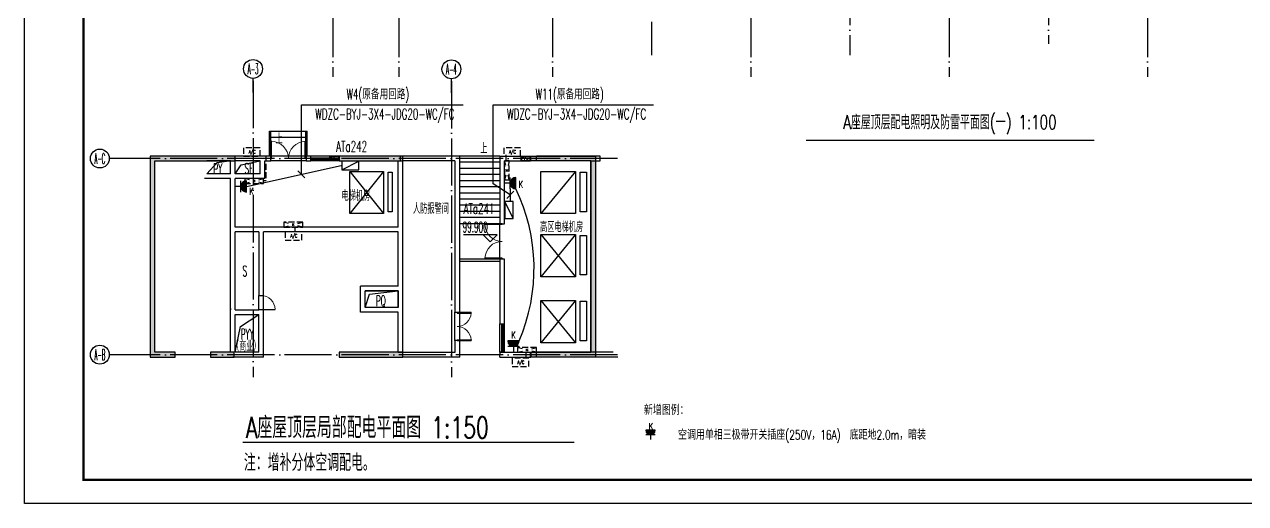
# Model space of a CAD drawing. Extents: x 1980812 to 2226895, y -554123 to 281606.
# Drawn here: x 1980812 to 2032517, y -478790 to -458515 of the extents above; entities that cross this region are included whole.
import ezdxf
from ezdxf.enums import TextEntityAlignment as Align

# ---------------------------------------------------------------- set-up
doc = ezdxf.new("R2010")
doc.units = 0
doc.header["$LTSCALE"] = 1000
doc.header["$MEASUREMENT"] = 0
doc.linetypes.add('DASH', pattern=[0.35, 0.25, -0.1])
doc.linetypes.add('DOTE', pattern=[2.42, 2, -0.2, 0.02, -0.2])
for name, color, linetype in [('$TD_AUDIT_GENERATED_(1F3)', 7, 'Continuous'), ('$TD_AUDIT_GENERATED_(210)', 8, 'Continuous'), ('ACS_COM', 7, 'Continuous'), ('AXIS', 7, 'Continuous'), ('AXIS_TEXT', 7, 'Continuous'), ('COLU', 8, 'Continuous'), ('COLU_HATCH', 8, 'Continuous'), ('DIM_ELEV', 8, 'Continuous'), ('DIM_SYMB', 8, 'Continuous'), ('dote', 8, 'DOTE'), ('DQ1', 1, 'Continuous'), ('DQ2', 2, 'Continuous'), ('DQ7', 7, 'Continuous'), ('DQK', 7, 'Continuous'), ('DQK1', 1, 'Continuous'), ('DQK7', 7, 'Continuous'), ('KT', 85, 'DASH'), ('PUB_TEXT', 8, 'Continuous'), ('STAIR', 8, 'Continuous'), ('TK', 1, 'Continuous'), ('WALL', 7, 'Continuous'), ('WINDOW', 8, 'Continuous')]:
    doc.layers.add(name, color=color, linetype=linetype)
doc.layers.add('kon', color=85, linetype='Continuous', lineweight=5)
doc.styles.add('-WHFSROMANS', font='ROMANS.shx', dxfattribs={"width": 0.6, "bigfont": 'WHFS.shx'})
doc.styles.add('_ROMANC', font='ROMANC', dxfattribs={"width": 0.6})
doc.styles.add('_TCH_AXIS', font='COMPLEX', dxfattribs={"bigfont": 'GBCBIG'})
doc.styles.add('COMPLEX', font='COMPLEX')
doc.styles.add('D8', font='txtw.shx', dxfattribs={"width": 0.7, "bigfont": 'hztxtw.shx'})
doc.styles.add('DIM_FONT', font='SIMPLEX', dxfattribs={"width": 0.7, "bigfont": 'GBCBIG'})

# ---------------------------------------------------------------- blocks, each defined once
blk = doc.blocks.new('$TD_AUDIT_GENERATED_(9F)')
at = {"layer": 'dote'}
for p, q in [((-2800, 30469), (-2800, -6248)), ((0, 30469), (0, -6248)), ((6500, 30469), (6500, -6248)), ((14900, 30469), (14900, -6248)), ((23300, 30469), (23300, -6248)), ((31700, 30469), (31700, -6248)), ((10700, 29972), (10700, -5320)), ((19100, 5200), (19100, -5320)), ((27500, 5200), (27500, -4850))]:
    blk.add_line(p, q, dxfattribs=at)
blk = doc.blocks.new('tu kuang A1 A')
at = {"layer": 'TK'}
blk.add_lwpolyline([(0, 59400), (84100, 59400), (84100, 0), (0, 0)], close=True, dxfattribs=at)
at = {"layer": 'TK', "const_width": 100}
blk.add_lwpolyline([(83100, 1000), (83100, 58400), (2500, 58400), (2500, 1000)], close=True, dxfattribs=at)
blk = doc.blocks.new('_AXISO')
blk.add_circle((0, 0), 0.5)
at = {"layer": 'AXIS_TEXT', "style": 'COMPLEX', "width": 1.041667}
blk.add_attdef('A', text='', height=0.56, dxfattribs=at).set_placement((-0.25, -0.28), (0.25, -0.28), align=Align.FIT)
blk = doc.blocks.new('A$C3893296D')
at = {"layer": 'KT', "linetype": 'DASH'}
for p, q in [((900, 300), (200, 300)), ((200, 300), (200, -50)), ((900, -50), (900, 300)), ((200, -50), (900, -50))]:
    blk.add_line(p, q, dxfattribs=at)
at = {"layer": 'KT', "linetype": 'DASH', "style": '-WHFSROMANS', "width": 0.6}
blk.add_text('A/C', height=150.1, rotation=180, dxfattribs=at).set_placement((681, 194, 0))
blk = doc.blocks.new('A$C7B170064')
at = {"layer": 'KT'}
for p, q in [((50, 724), (0, 925)), ((200, 925), (150, 724)), ((50, 327), (0, 125)), ((200, 125), (150, 327))]:
    blk.add_line(p, q, dxfattribs=at)
blk.add_lwpolyline([(0, 925), (0, 125), (200, 125), (200, 925)], close=True, dxfattribs=at)
at = {"layer": 'KT', "style": '_ROMANC', "oblique": 0, "width": 1.2}
blk.add_text('K', height=100, rotation=90, dxfattribs=at).set_placement((148, 473))
at = {"layer": 'KT', "style": 'DIM_FONT', "oblique": 0, "width": 0.6, "flags": 9}
for tag in ['XSIZE', 'YSIZE']:
    blk.add_attdef(tag, (200, 125), '', height=0.5, rotation=90, dxfattribs=at)
blk = doc.blocks.new('$DorLib2D$00000002')
for p, q in [((-0.5, 0), (-0.5, 0.4875)), ((-0.475, 0.4875), (-0.5, 0.4875)), ((-0.475, 0), (-0.475, 0.4875)), ((0.475, 0), (0.475, 0.4875)), ((0.475, 0.4875), (0.5, 0.4875)), ((0.5, 0), (0.5, 0.4875)), ((-0.5, 0), (-0.475, 0)), ((0.5, 0), (0.475, 0))]:
    blk.add_line(p, q)
at = {"lineweight": 13}
for centre, start, end in [((-0.4875, 0), 0, 88.53072), ((0.4875, 0), 91.46928, 180)]:
    blk.add_arc(centre, 0.4875, start, end, dxfattribs=at)
blk = doc.blocks.new('$DorLib2D$00000003')
blk.add_line((0.47, 0), (0.47, 0.97))
at = {"lineweight": 13}
blk.add_arc((0.47, 0), 0.97, 90, 180, dxfattribs=at)
blk = doc.blocks.new('$TCHSYS$WIN2D')
for p, q in [((-0.5, 0.5), (0.5, 0.5)), ((-0.5, 0.5), (-0.5, -0.5)), ((0.5, 0.5), (0.5, -0.5)), ((0.5, 0.167), (-0.5, 0.167)), ((0.5, -0.167), (-0.5, -0.167)), ((-0.5, -0.5), (0.5, -0.5))]:
    blk.add_line(p, q)
blk = doc.blocks.new('z1d')
at = {"layer": 'DQK1'}
for p, q in [((0, -200), (0, 0)), ((-200, -200), (200, -200)), ((-200, -390), (200, -390)), ((-200, -400), (200, -400)), ((-196, -360), (196, -360)), ((-187, -330), (187, -330)), ((-173, -300), (173, -300)), ((-152, -270), (152, -270)), ((-120, -240), (120, -240)), ((-62, -210), (62, -210))]:
    blk.add_line(p, q, dxfattribs=at)
blk.add_arc((0, -400), 200, 0, 180, dxfattribs=at)
blk = doc.blocks.new('xsy')
at = {"layer": 'DQK1', "color": 1}
for p, q in [((-300, -150), (300, 150)), ((300, 150), (-300, 150)), ((-300, 150), (-300, -150)), ((300, -150), (300, 150)), ((-300, -150), (300, -150))]:
    blk.add_line(p, q, dxfattribs=at)
blk = doc.blocks.new('P')
at = {"layer": 'DQK7'}
blk.add_line((-100, -100), (100, 100), dxfattribs=at)
blk = doc.blocks.new('A$C3EFD400E')
at = {"layer": 'COLU_HATCH'}
h = blk.add_hatch(color=256, dxfattribs=at)
h.dxf.hatch_style = 1
h.paths.add_polyline_path([(-9351, 3607), (-9351, 3807), (-10001, 3807), (-10001, 3807), (-10201, 3807), (-10201, 11907), (-10001, 11907), (-10001, 11907), (-6801, 11907), (-6801, 12107), (-10401, 12107), (-10401, 3607)])
h.paths.add_polyline_path([(-7851, 3807), (-7851, 3607), (-6851, 3607), (-6851, 3807)])
h = blk.add_hatch(color=256, dxfattribs=at)
h.dxf.hatch_style = 1
h.paths.add_polyline_path([(-2401, 12107), (-2401, 11907), (299, 11907), (299, 12107)])
h = blk.add_hatch(color=256, dxfattribs=at)
h.dxf.hatch_style = 1
h.paths.add_polyline_path([(5699, 12107), (8449, 12107), (8449, 3607), (5699, 3607), (5699, 3807), (8249, 3807), (8249, 11907), (5699, 11907)])
h = blk.add_hatch(color=256, dxfattribs=at)
h.dxf.hatch_style = 1
h.paths.add_polyline_path([(8449, 11907), (8449, 3807), (8249, 3807), (8249, 11907)])
h = blk.add_hatch(color=256, dxfattribs=at)
h.dxf.hatch_style = 1
h.paths.add_polyline_path([(-2401, 3807), (-2401, 3607), (299, 3607), (299, 3807)])
at = {"layer": '$TD_AUDIT_GENERATED_(210)'}
for points in [[(-8001, 11357), (-7569, 11842), (-7076, 11907)], [(-6801, 11357), (-6559, 11745), (-5751, 11907)], [(-1301, 5707), (-1117, 6265), (99, 6407)], [(-6801, 3807), (-6578, 4900), (-5801, 5407)]]:
    blk.add_lwpolyline(points, dxfattribs=at)
at = {"layer": 'ACS_COM'}
for points in [[(-2799, 12107), (-2401, 12107), (-2401, 11907), (-2799, 11907)], [(5301, 12107), (5699, 12107), (5699, 11907), (5301, 11907)]]:
    blk.add_lwpolyline(points, close=True, dxfattribs=at)
at = {"layer": 'AXIS'}
for p, q in [((-6051, 14804), (-6051, 15398)), ((2349, 14789), (2349, 15383)), ((-11173, 12007), (-12136, 12007)), ((-11173, 3707), (-12136, 3707))]:
    blk.add_line(p, q, dxfattribs=at)
at = {"layer": 'COLU'}
for points in [[(-9351, 3807), (-10001, 3807), (-10001, 3807), (-10201, 3807), (-10201, 11907), (-10001, 11907), (-10001, 11907), (-6801, 11907), (-6801, 12107), (-10401, 12107), (-10401, 3607), (-9351, 3607), (-9351, 3807)], [(-7851, 3607), (-6851, 3607), (-6851, 3807), (-7851, 3807), (-7851, 3607)]]:
    blk.add_lwpolyline(points, dxfattribs=at)
for points in [[(-2401, 12107), (-2401, 11907), (299, 11907), (299, 12107)], [(-2401, 12107), (-2401, 11907), (299, 11907), (299, 12107)], [(5699, 12107), (8449, 12107), (8449, 3607), (5699, 3607), (5699, 3807), (8249, 3807), (8249, 11907), (5699, 11907)], [(5699, 12107), (8449, 12107), (8449, 3607), (5699, 3607), (5699, 3807), (8249, 3807), (8249, 11907), (5699, 11907)], [(8449, 11907), (8449, 3807), (8249, 3807), (8249, 11907)], [(8449, 11907), (8449, 3807), (8249, 3807), (8249, 11907)], [(8449, 11907), (8449, 3807), (8249, 3807), (8249, 11907)], [(-2401, 3807), (-2401, 3607), (299, 3607), (299, 3807)], [(-2401, 3807), (-2401, 3607), (299, 3607), (299, 3807)]]:
    blk.add_lwpolyline(points, close=True, dxfattribs=at)
at = {"layer": 'DIM_ELEV'}
for p, q in [((4289, 8777), (2855, 8777)), ((3989, 8477), (3689, 8777)), ((3989, 8477), (4289, 8777))]:
    blk.add_line(p, q, dxfattribs=at)
at = {"layer": 'DIM_SYMB'}
for points in [[(-4551, 13387, 0, 0, 0), (-4551, 13195, 0, 0, 0), (-4551, 13051, 80, 0, 0), (-4551, 12751, 0, 0, 0)], [(3678, 12107, 0, 0, 0), (3678, 9547, 80, 0, 0), (3678, 9247, 0, 0, 0)], [(3608, 6011, 0, 0, 0), (3608, 4710, 80, 0, 0), (3608, 4410, 0, 0, 0)]]:
    blk.add_lwpolyline(points, format="xyseb", dxfattribs=at)
at = {"layer": 'dote'}
for p, q in [((-6051, 15295), (-6051, 2750)), ((2349, 15280), (2349, 2750)), ((9378, 12007), (-11173, 12007)), ((9378, 3707), (-11173, 3707))]:
    blk.add_line(p, q, dxfattribs=at)
at = {"layer": 'DQ2', "ltscale": 0.15}
for p, q in [((-6321, 10826), (-2320, 11715)), ((4839, 10722), (4839, 10215))]:
    blk.add_line(p, q, dxfattribs=at)
blk.add_arc((-1905, 7356), 7753, 336.6851, 25.736, dxfattribs=at)
at = {"layer": 'DQ7'}
for p, q in [((-4002, 11341), (-4002, 14284)), ((-4002, 14284), (2850, 14284)), ((4117, 10931), (4117, 14284)), ((4117, 14284), (10912, 14284)), ((4839, 10469), (4117, 10931))]:
    blk.add_line(p, q, dxfattribs=at)
at = {"layer": 'DQ7', "ltscale": 0.15}
blk.add_line((-6484, 0), (7546, 0), dxfattribs=at)
at = {"layer": 'kon', "ltscale": 5}
for p, q in [((-2771, 12107), (-2431, 12107)), ((-2771, 11907), (-2431, 11907)), ((-2769, 11907), (-2769, 12107)), ((-2769, 12107), (-2429, 12107)), ((-2769, 11907), (-2429, 11907)), ((-2599, 12037), (-2599, 12011)), ((-2429, 12107), (-2429, 11907)), ((5329, 12107), (5669, 12107)), ((5329, 11907), (5669, 11907)), ((5331, 11907), (5331, 12107)), ((5331, 12107), (5671, 12107)), ((5331, 11907), (5671, 11907)), ((5501, 12037), (5501, 12011)), ((5671, 12107), (5671, 11907))]:
    blk.add_line(p, q, dxfattribs=at)
at = {"layer": 'kon', "ltscale": 5, "flags": 128}
for points in [[(-2769, 12037), (-2649, 12103), (-2599, 12037)], [(-2429, 12037), (-2549, 11971), (-2599, 12037)], [(5331, 12037), (5451, 12103), (5501, 12037)], [(5671, 12037), (5551, 11971), (5501, 12037)]]:
    blk.add_lwpolyline(points, close=True, dxfattribs=at)
at = {"layer": 'kon', "ltscale": 5}
for points in [[(-2659, 12011), (-2659, 11919), (-2538, 11919), (-2538, 12011)], [(5441, 12011), (5441, 11919), (5562, 11919), (5562, 12011)]]:
    blk.add_lwpolyline(points, close=True, dxfattribs=at)
at = {"layer": 'KT'}
for p, q in [((4670, 11907), (4670, 12162)), ((-4278, 9107), (-4278, 8907)), ((5521, 3553), (5521, 3807))]:
    blk.add_line(p, q, dxfattribs=at)
blk.add_lwpolyline([(-5502, 12126), (-5502, 11061), (-5601, 11061)], dxfattribs=at)
at = {"layer": 'STAIR'}
blk.add_line((-7001, 5667), (-7001, 5607), dxfattribs=at)
at = {"layer": 'WALL'}
for p, q in [((-6901, 12107), (-8201, 12107)), ((-7001, 11907), (-8001, 11907)), ((-7001, 11357), (-7001, 11907)), ((-5651, 12107), (-6901, 12107)), ((-6801, 11357), (-6801, 11907)), ((-5751, 11907), (-6801, 11907)), ((-5751, 11357), (-5751, 11907)), ((-5301, 12107), (-5651, 12107)), ((-5551, 11157), (-5551, 11907)), ((-5551, 11907), (-5301, 11907)), ((-5301, 11907), (-5301, 12107)), ((-3601, 12107), (-3801, 12107)), ((-3801, 12107), (-3801, 11907)), ((-3801, 11907), (-3601, 11907)), ((-3601, 11907), (-3601, 12107)), ((199, 12107), (-2401, 12107)), ((-2401, 12107), (-2401, 11907)), ((-2401, 11907), (199, 11907)), ((99, 9107), (99, 11907)), ((99, 11907), (299, 11907)), ((199, 11907), (199, 12107)), ((2699, 12107), (299, 12107)), ((299, 11907), (299, 12107)), ((299, 9007), (299, 11907)), ((2499, 11907), (299, 11907)), ((2499, 11907), (2499, 5500)), ((2699, 5500), (2699, 12107)), ((4399, 12107), (5699, 12107)), ((4399, 12107), (4399, 9247)), ((4599, 11907), (5699, 11907)), ((4599, 9247), (4599, 11907)), ((5699, 12107), (5699, 11907)), ((8349, 12107), (5949, 12107)), ((5949, 11907), (5949, 12107)), ((8249, 11907), (5949, 11907)), ((8249, 11907), (8249, 7907)), ((8649, 12107), (8349, 12107)), ((8449, 11907), (8449, 8007)), ((8449, 11907), (8649, 11907)), ((8649, 11907), (8649, 12107)), ((-7001, 11157), (-8101, 11157)), ((-7001, 11357), (-8001, 11357)), ((-7001, 9007), (-7001, 11157)), ((-5751, 11357), (-6801, 11357)), ((-5551, 11157), (-6801, 11157)), ((-6801, 9107), (-6801, 11157)), ((-7001, 5507), (-7001, 9007)), ((-5701, 9107), (-6801, 9107)), ((-6801, 5607), (-6801, 8907)), ((-5801, 8907), (-6801, 8907)), ((-5801, 8907), (-5801, 6207)), ((99, 9107), (-5701, 9107)), ((99, 8907), (-5601, 8907)), ((-5601, 6207), (-5601, 8907)), ((99, 6607), (99, 8907)), ((299, 6507), (299, 9007)), ((4399, 9247), (4599, 9247)), ((8249, 7907), (8249, 7682)), ((8449, 7807), (8449, 7782)), ((4599, 7747), (4399, 7747)), ((4399, 7747), (4399, 5007)), ((4599, 5007), (4599, 7747)), ((8249, 7682), (8249, 4732)), ((8449, 7582), (8449, 4832)), ((-5801, 6207), (-5601, 6207)), ((99, 6607), (-1501, 6607)), ((-1501, 5507), (-1501, 6607)), ((99, 6407), (-1301, 6407)), ((-1301, 5707), (-1301, 6407)), ((99, 5707), (99, 6407)), ((299, 5607), (299, 6507)), ((99, 5707), (-1301, 5707)), ((-7001, 3807), (-7001, 5507)), ((-6801, 5607), (-5801, 5607)), ((-6801, 5407), (-5801, 5407)), ((-6801, 3807), (-6801, 5407)), ((-5601, 5607), (-5801, 5607)), ((-5801, 3807), (-5801, 5407)), ((-5601, 5507), (-5601, 5607)), ((-5601, 3607), (-5601, 5507)), ((99, 5507), (-1501, 5507)), ((99, 3807), (99, 5507)), ((299, 3807), (299, 5607)), ((2499, 5500), (2699, 5500)), ((4399, 5007), (4599, 5007)), ((8249, 4732), (8249, 3807)), ((2699, 4300), (2499, 4300)), ((2499, 4300), (2499, 3800)), ((2699, 3600), (2699, 4300)), ((8449, 4632), (8449, 3807)), ((-7001, 3807), (-7851, 3807)), ((-5801, 3807), (-6801, 3807)), ((99, 3807), (299, 3807)), ((2499, 3800), (299, 3800)), ((299, 3600), (299, 3800)), ((4599, 3807), (4399, 3807)), ((4399, 3807), (4399, 3707)), ((4399, 3607), (4399, 3707)), ((4599, 3807), (5706, 3807)), ((5706, 3807), (5706, 3607)), ((8249, 3807), (5949, 3807)), ((5949, 3607), (5949, 3807)), ((9199, 3807), (8449, 3807)), ((-7851, 3607), (-6901, 3607)), ((-5601, 3607), (-6901, 3607)), ((2699, 3600), (299, 3600)), ((4399, 3607), (4599, 3607)), ((4599, 3607), (5706, 3607)), ((4599, 3607), (4599, 3607)), ((8349, 3607), (5949, 3607)), ((9399, 3607), (8349, 3607))]:
    blk.add_line(p, q, dxfattribs=at)
blk.add_lwpolyline([(-1301, 6407), (99, 6407), (99, 5707), (-1301, 5707)], close=True, dxfattribs=at)
at = {"layer": 'WINDOW'}
for p, q in [((-5351, 12107), (-5351, 13167)), ((-5351, 13167), (-3751, 13167)), ((-5291, 12107), (-5291, 13167)), ((-3811, 12107), (-3811, 13167)), ((-3751, 12107), (-3751, 13167)), ((-5291, 12907), (-3811, 12907)), ((-3801, 12107), (-5301, 12107)), ((-3801, 11907), (-5301, 11907)), ((4399, 12107), (2699, 12107)), ((-529, 11463), (-1954, 9674)), ((-1954, 11463), (-529, 9674)), ((4399, 11847), (2699, 11847)), ((4399, 11587), (2699, 11587)), ((7610, 11463), (6134, 9674)), ((4399, 11327), (2699, 11327)), ((4399, 11067), (2699, 11067)), ((4399, 10807), (2699, 10807)), ((4399, 10547), (2699, 10547)), ((4399, 10287), (2699, 10287)), ((4399, 10027), (2699, 10027)), ((4399, 9767), (2699, 9767)), ((4399, 9507), (2699, 9507)), ((4399, 9247), (2699, 9247)), ((4399, 7747), (4399, 9247)), ((7610, 8788), (6134, 7000)), ((6134, 8788), (7610, 7000)), ((4399, 7747), (2699, 7747)), ((4399, 7647), (2699, 7647)), ((-5801, 5607, 200), (-5801, 6207, 200)), ((-5601, 5607, 200), (-5601, 6207, 200)), ((7610, 6002), (6134, 4214)), ((6134, 6002), (7610, 4214)), ((2499, 4300), (2499, 5500)), ((2699, 4300), (2699, 5500))]:
    blk.add_line(p, q, dxfattribs=at)
for points in [[(-1954, 11463), (-529, 11463), (-529, 9674), (-1954, 9674)], [(-333, 11426), (-161, 11426), (-161, 9754), (-333, 9754)], [(6134, 11463), (7610, 11463), (7610, 9674), (6134, 9674)], [(7806, 11426), (8063, 11426), (8063, 9754), (7806, 9754)], [(6134, 8788), (7610, 8788), (7610, 7000), (6134, 7000)], [(7806, 8751), (8063, 8751), (8063, 7079), (7806, 7079)], [(6134, 6002), (7610, 6002), (7610, 4214), (6134, 4214)], [(7806, 5965), (8063, 5965), (8063, 4293), (7806, 4293)]]:
    blk.add_lwpolyline(points, close=True, dxfattribs=at)
at = {"layer": 'AXIS'}
ref = blk.add_blockref('_AXISO', (-6051, 15798), dxfattribs=dict(at, xscale=800, yscale=800, zscale=800))
ref.add_attrib('A', 'A-3', dxfattribs={"layer": 'AXIS_TEXT', "height": 452.5, "style": '_TCH_AXIS', "width": 0.344262}).set_placement((-6277, 15572), (-5825, 15572), align=Align.FIT)
ref = blk.add_blockref('_AXISO', (2349, 15783), dxfattribs=dict(at, xscale=800, yscale=800, zscale=800))
ref.add_attrib('A', 'A-4', dxfattribs={"layer": 'AXIS_TEXT', "height": 452.5, "style": '_TCH_AXIS', "width": 0.333333}).set_placement((2123, 15557), (2575, 15557), align=Align.FIT)
ref = blk.add_blockref('_AXISO', (-12536, 12007), dxfattribs=dict(at, xscale=800, yscale=800, zscale=800))
ref.add_attrib('A', 'A-C', dxfattribs={"layer": 'AXIS_TEXT', "height": 452.5, "style": '_TCH_AXIS', "width": 0.33871}).set_placement((-12762, 11781), (-12309, 11781), align=Align.FIT)
ref = blk.add_blockref('_AXISO', (-12536, 3707), dxfattribs=dict(at, xscale=800, yscale=800, zscale=800))
ref.add_attrib('A', 'A-B', dxfattribs={"layer": 'AXIS_TEXT', "height": 452.5, "style": '_TCH_AXIS', "width": 0.328125}).set_placement((-12762, 3481), (-12309, 3481), align=Align.FIT)
at = {"layer": 'DQ1', "ltscale": 0.15, "xscale": 1.199999999953434, "yscale": 1.19999999999709, "zscale": 1.199999999999818}
blk.add_blockref('xsy', (-1936, 11715), dxfattribs=at)
at = {"layer": 'DQ1', "ltscale": 0.15, "yscale": 1.19999999999709}
for name, p, xscale, zscale, rotation in [('z1d', (-6801, 10826), 1.19999999999709, 1.2, 90.00000001111685), ('z1d', (4599, 10962), 1.19999999999709, 1.2, 90), ('xsy', (4791, 9831), 1.19999999999709, 1.2, 90), ('z1d', (4975, 3807), 1.199999999953434, 1.199999999999818, 180.0000000027792)]:
    blk.add_blockref(name, p, dxfattribs=dict(at, xscale=xscale, zscale=zscale, rotation=rotation))
at = {"layer": 'DQ7', "ltscale": 0.15, "xscale": 1.5, "yscale": 1.5, "zscale": 1.5, "rotation": 270}
blk.add_blockref('P', (-4002, 11341), dxfattribs=at)
at = {"layer": 'DQ7', "ltscale": 0.15, "xscale": 1.5, "yscale": 1.5, "zscale": 1.5}
blk.add_blockref('P', (4839, 10469), dxfattribs=at)
at = {"layer": 'KT'}
for name, p, rotation in [('A$C3893296D', (-5553, 12407), 180.0000000066701), ('A$C3893296D', (5470, 12407), 180.0000000066701), ('A$C7B170064', (-6526, 11157), 270), ('A$C7B170064', (-4872, 9307), 270), ('A$C3893296D', (-3783, 8857), 180.0000000066701), ('A$C7B170064', (5027, 4007), 270), ('A$C3893296D', (5828, 3503), 180.0000000066701)]:
    blk.add_blockref(name, p, dxfattribs=dict(at, rotation=rotation))
blk.add_blockref('A$C7B170064', (4599, 10982), dxfattribs=at)
at = {"layer": 'WINDOW'}
for name, p, xscale, yscale, zscale, rotation in [('$DorLib2D$00000002', (-4551, 12007), -1500, -1500, -1500, 179.9999999742445), ('$TCHSYS$WIN2D', (-3001, 12007), 1200, 200, 1200, 179.999999974245), ('$DorLib2D$00000002', (4499, 8497), -1500, 1500, -1500, 90.00000000175204), ('$DorLib2D$00000003', (-5701, 5907), -600, -600, -600, 90.0000000074705), ('$DorLib2D$00000002', (2599, 4900), -1200, -1200, -1200, 90.00000000173422), ('$TCHSYS$WIN2D', (4499, 4407), 1200, 200, 1200, 90.00000000174535)]:
    blk.add_blockref(name, p, dxfattribs=dict(at, xscale=xscale, yscale=yscale, zscale=zscale, rotation=rotation))
at = {"layer": '$TD_AUDIT_GENERATED_(1F3)', "style": 'D8', "width": 0.5}
for s, p in [('PY', (-7540, 11574)), ('SF', (-6225, 11587)), ('S', (-6397, 7245)), ('PQ', (-639, 5984)), ('PYY', (-6294, 4576))]:
    blk.add_text(s, height=450, rotation=0.0006, dxfattribs=at).set_placement(p, align=Align.MIDDLE_CENTER)
blk.add_text('\\M+5A3A8\\M+5C9CC\\M+5D2B5\\M+5A3A9', height=450, dxfattribs=at).set_placement((-6336, 4074), align=Align.MIDDLE_CENTER)
at = {"layer": 'DQ7', "style": 'D8', "width": 0.6}
for s, p in [('W4(\\M+5D4AD\\M+5B1B8\\M+5D3C3\\M+5BBD8\\M+5C2B7)', (-765, 14700)), ('W11(\\M+5D4AD\\M+5B1B8\\M+5D3C3\\M+5BBD8\\M+5C2B7)', (7354, 14700)), ('WDZC-BYJ-3X4-JDG20-WC/FC', (-468, 13858)), ('WDZC-BYJ-3X4-JDG20-WC/FC', (7651, 13858)), ('ATa242', (-1875, 12521)), ('ATa241', (3518, 9885))]:
    blk.add_text(s, height=450, dxfattribs=at).set_placement(p, align=Align.MIDDLE)
at = {"layer": 'DQ7', "style": 'D8', "width": 0.7}
for p in [(5195, 10763), (-6211, 10470), (4881, 4385)]:
    blk.add_text('K', height=300, dxfattribs=at).set_placement(p)
at = {"layer": 'DQ7', "ltscale": 0.15, "style": 'D8', "width": 0.7}
for s, height, p in [('A\\M+5D7F9\\M+5CEDD\\M+5B6A5\\M+5B2E3\\M+5BED6\\M+5B2BF\\M+5C5E4\\M+5B5E7\\M+5C6BD\\M+5C3E6\\M+5CDBC 1:150', 900, (-6351, 173)), ('\\M+5D7A2\\M+5A3BA\\M+5D4F6\\M+5B2B9\\M+5B7D6\\M+5CCE5\\M+5BFD5\\M+5B5F7\\M+5C5E4\\M+5B5E7\\M+5A1A3', 720, (-6437, -1216))]:
    blk.add_text(s, height=height, dxfattribs=at).set_placement(p)
at = {"layer": 'PUB_TEXT', "style": 'D8', "width": 0.5}
for s, p in [('\\M+5C9CF', (-5094, 12631)), ('\\M+5C9CF', (3574, 12212)), ('99.900', (2825, 8882))]:
    blk.add_text(s, height=450, dxfattribs=at).set_placement(p)
for s, p in [('\\M+5B5E7\\M+5CCDD\\M+5BBFA\\M+5B7BF', (-1695, 10440)), ('\\M+5C8CB\\M+5B7C0\\M+5B1A8\\M+5BEAF\\M+5BCE4', (1483, 9894)), ('\\M+5B8DF\\M+5C7F8\\M+5B5E7\\M+5CCDD\\M+5BBFA\\M+5B7BF', (7014, 9114))]:
    blk.add_text(s, height=450, dxfattribs=at).set_placement(p, align=Align.MIDDLE_CENTER)
blk = doc.blocks.new('A$C39D40EC7')
at = {"layer": 'DQK', "xscale": 2.125000000232831, "yscale": 2.125000000232831, "zscale": 2.125, "rotation": 180}
blk.add_blockref('z1d', (0, 0), dxfattribs=at)
at = {"layer": 'DQ7', "style": 'D8', "width": 0.7}
for s, height, p in [('\\M+5D0C2\\M+5D4F6\\M+5CDBC\\M+5C0FD\\M+5A3BA', 850, (-601, 2226)), ('K', 531, (-175, 952)), ('\\M+5BFD5\\M+5B5F7\\M+5D3C3\\M+5B5A5\\M+5CFE0\\M+5C8FD\\M+5BCAB\\M+5B4F8\\M+5BFAA\\M+5B9D8\\M+5B2E5\\M+5D7F9(250V\\M+5A3AC16A)  \\M+5B5D7\\M+5BEE0\\M+5B5D82.0m\\M+5A3AC\\M+5B0B5\\M+5D7B0', 850, (2475, 2))]:
    blk.add_text(s, height=height, dxfattribs=at).set_placement(p)

msp = doc.modelspace()

# ---------------------------------------------------------------- linework, layer by layer
at = {"layer": 'DQ2'}
msp.add_line((2013914.6, -463418.7), (2026104.3, -463418.7), dxfattribs=at)

# ---------------------------------------------------------------- block references
for name, p in [('tu kuang A1 A', (1980812.3, -478789.8)), ('A$C3EFD400E', (1996541.8, -476196.4))]:
    msp.add_blockref(name, p, dxfattribs=at)
at = {"layer": 'DQ2', "xscale": 0.4705882351845503, "yscale": 0.4705882353009656, "zscale": 0.4705882352941176}
msp.add_blockref('A$C39D40EC7', (2007325, -476084.2), dxfattribs=at)
at = {"layer": 'WALL'}
msp.add_blockref('$TD_AUDIT_GENERATED_(9F)', (1996666.5, -454490.9), dxfattribs=at)

# ---------------------------------------------------------------- texts
at = {"layer": 'DQ7', "style": 'D8', "width": 0.7}
msp.add_text('A\\M+5D7F9\\M+5CEDD\\M+5B6A5\\M+5B2E3\\M+5C5E4\\M+5B5E7\\M+5D5D5\\M+5C3F7\\M+5BCB0\\M+5B7C0\\M+5C0D7\\M+5C6BD\\M+5C3E6\\M+5CDBC(\\M+5D2BB) 1:100', height=600, dxfattribs=at).set_placement((2019998.1, -462695.8), align=Align.MIDDLE)

doc.saveas('drawing.dxf')
